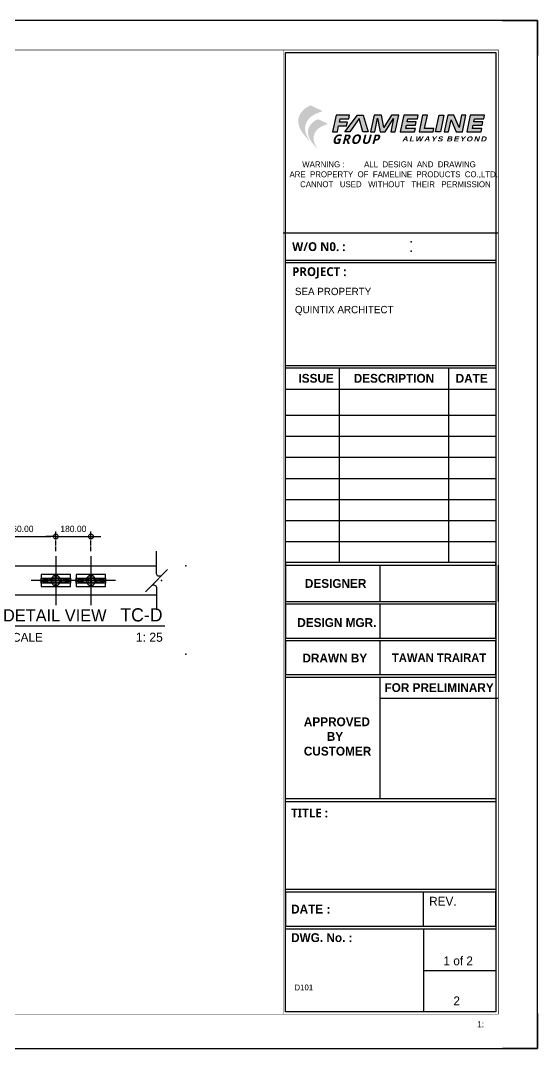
# Model space of a CAD drawing. Header units: millimetres. Extents: x -244126 to 368105, y -173968 to 259060.
# Drawn here: x 63915 to 66557, y 60626 to 65876 of the extents above; entities that cross this region are included whole.
import ezdxf
from ezdxf.enums import TextEntityAlignment as Align

# ---------------------------------------------------------------- set-up
doc = ezdxf.new("R2010")
doc.units = ezdxf.units.MM
doc.header["$MEASUREMENT"] = 0
for name, pattern in [('ACAD_ISO04W100', [30, 24, -3, 0, -3]), ('BORDER2', [22.225, 6.35, -3.175, 6.35, -3.175, 0, -3.175]), ('CENTER', [2, 1.25, -0.25, 0.25, -0.25]), ('HIDDEN', [9.525, 6.35, -3.175]), ('TA_GL_000.00010', [0.000275, 0.0001, -2.5e-05, 2.5e-05, -2.5e-05, 0.0001]), ('TA_HL_003.00000', [19.5, 10.65, -8.85])]:
    doc.linetypes.add(name, pattern=pattern)
for name, color, linetype in [('000 - D I M', 6, 'Continuous'), ('000 - GRID', 8, 'CENTER'), ('000 - H A T C H', 8, 'Continuous'), ('000 - H I D D E N', 7, 'Continuous'), ('000 - L I N E 0.1', 1, 'Continuous'), ('000 - SYMBOL CON', 1, 'Continuous'), ('000 - T E X T', 4, 'Continuous'), ('000 - TITLEBLOCK', 4, 'Continuous'), ('000 - WIPEOUT', 250, 'Continuous'), ('001 - ASCESSORIES', 1, 'Continuous'), ('002 - STRUCTURAL STEEL', 4, 'Continuous'), ('A03_SUN LOUVER', 7, 'Continuous')]:
    doc.layers.add(name, color=color, linetype=linetype)
doc.styles.add('Cetury Gothic', font='GOTHIC.TTF')
doc.styles.add('CORDIA', font='cordia.shx')
doc.styles.add('MtXpl_Century_Gothic', font='GOTHICB.TTF')
doc.styles.add('TA', font='Cordia New.ttf', dxfattribs={"height": 4.5})
doc.dimstyles.new('DIM C-C', dxfattribs={"dimtxt": 0.18, "dimasz": 0.1, "dimexe": 0.1, "dimexo": 0.1, "dimgap": 0.09, "dimtad": 1, "dimtoh": 1, "dimzin": 0, "dimdsep": 46, "dimtxsty": 'CORDIA', "dimblk": 'ORIGIN', "dimcen": 0.1, "dimdle": 0.1, "dimclrd": 40, "dimclre": 140, "dimclrt": 3, "dimadec": 0, "dimazin": 0, "dimtfac": 1, "dimtix": 1, "dimtmove": 2, "dimatfit": 3, "dimfxl": 1, "dimtolj": 1, "dimtzin": 0, "dimarcsym": 0})

# ---------------------------------------------------------------- blocks, each defined once
blk = doc.blocks.new('*U899')
at = {"color": 0}
blk.add_wipeout([(-75, 5220), (75, 5220), (75, 0), (-75, 0)], dxfattribs=at).dxf.layer = '000 - WIPEOUT'
at = {"layer": '002 - STRUCTURAL STEEL', "color": 0, "linetype": 'ByBlock'}
blk.add_lwpolyline([(-75, 5220), (75, 5220), (75, 0), (-75, 0)], close=True, dxfattribs=at)
blk = doc.blocks.new('000 - ASSCESSORIES_FAMELINE_AL.END_CAP_FOR_AF_150_TOP_VIEW')
at = {"layer": '000 - H A T C H'}
h = blk.add_hatch(dxfattribs=at)
h.set_pattern_fill('DOTS', color=8, scale=20)
h.set_pattern_definition([(0, (-55991.9054, -45153.6776), (0.625, 1.25), [0, -1.25])])
h.paths.add_polyline_path([(-22.1, 11.6, 0.045886), (-72.8, 2.9, 0.339294), (-75, 0), (0, 0), (0, 19, -0.414214), (-3.5, 22.5, -0.414214), (0, 26), (0, 30.4, 0.18442), (-7.3, 27.3)])
h.paths.add_polyline_path([(-21.5, 5, -1), (-28.5, 5, -1)], flags=16)
h.paths.add_polyline_path([(75, 0, 0.339294), (72.8, 2.9, 0.045886), (22.1, 11.6), (7.3, 27.3, 0.18442), (0, 30.4), (0, 26, -0.414214), (3.5, 22.5, -0.414214), (0, 19), (0, 0)])
h.paths.add_polyline_path([(-7.3, -27.3, 0.18442), (0, -30.4), (0, -26, -0.414214), (-3.5, -22.5, -0.414214), (0, -19), (0, 0), (-75, 0, 0.339294), (-72.8, -2.9, 0.045886), (-22.1, -11.6)])
h.paths.add_polyline_path([(0, -19, -0.414214), (3.5, -22.5, -0.414214), (0, -26), (0, -30.4, 0.18442), (7.3, -27.3), (22.1, -11.6, 0.045886), (72.8, -2.9, 0.339294), (75, 0), (0, 0)])
h.paths.add_polyline_path([(21.5, -5, -1), (28.5, -5, -1)], flags=16)
at = {"color": 250}
blk.add_lwpolyline([(-75, -30.4), (75, -30.4), (75, 30.4), (-75, 30.4)], close=True, dxfattribs=at)
at = {"layer": '000 - SYMBOL CON', "color": 250}
for p, q in [((-75, 0), (0, 0)), ((-75, 0), (0, 0)), ((0, 0), (0, 30.4)), ((0, 0), (0, 30.4)), ((75, 0), (0, 0)), ((0, 0), (0, -30.4)), ((75, 0), (0, 0)), ((0, 0), (0, -30.4))]:
    blk.add_line(p, q, dxfattribs=at)
at = {"layer": '001 - ASCESSORIES', "color": 0}
for points in [[(0, 30.4, 0.18442), (-7.3, 27.3), (-22.1, 11.6, 0.045886), (-72.8, 2.9, 0.339294), (-75, 0)], [(0, -30.4, -0.18442), (-7.3, -27.3), (-22.1, -11.6, -0.045886), (-72.8, -2.9, -0.339294), (-75, 0)], [(0, 30.4, -0.18442), (7.3, 27.3), (22.1, 11.6, -0.045886), (72.8, 2.9, -0.339294), (75, 0)], [(0, -30.4, 0.18442), (7.3, -27.3), (22.1, -11.6, 0.045886), (72.8, -2.9, 0.339294), (75, 0)]]:
    blk.add_lwpolyline(points, format="xyb", dxfattribs=at)
for centre in [(-25, 5), (0, 22.5), (0, -22.5), (25, -5)]:
    blk.add_circle(centre, 3.5, dxfattribs=at)
blk = doc.blocks.new('000 - FAMELINE_AL.SUN_LV_AF_150_CUT_VIEW')
at = {"layer": '000 - H A T C H'}
h = blk.add_hatch(dxfattribs=at)
h.set_pattern_fill('ANSI32', color=256, scale=0.1)
h.set_pattern_definition([(45, (-10310.8226, 5765.5874), (-0.67351921, 0.67351921), []), (45, (-10310.3736, 5765.5874), (-0.67351921, 0.67351921), [])])
edge = h.paths.add_edge_path(flags=16)
edge.add_arc((-0.8, -11.2), 0.3, 269.8359, 360)
edge.add_line((-0.5, -11.2), (-0.5, 11.2))
edge.add_arc((-0.8, 11.2), 0.3, 0, 90.1641)
edge.add_arc((0, -268.1), 279.6, 90.1641, 94.9125)
edge.add_arc((-23.9, 10), 0.5, 94.9125, 180)
edge.add_line((-24.4, 10), (-24.4, 8.2))
edge.add_arc((-23.9, 8.2), 0.5, 180, 250.8308)
edge.add_arc((-25, 5), 2.85, -44.534, 70.8308, ccw=False)
edge.add_arc((-23.4, 3.4), 0.6, 135.466, 315.466, ccw=False)
edge.add_arc((-25, 5), 1.65, 315.466, 584.534)
edge.add_arc((-26.6, 3.4), 0.6, -135.466, 44.534, ccw=False)
edge.add_arc((-25, 5), 2.85, 109.1692, 224.534, ccw=False)
edge.add_arc((-26.1, 8.2), 0.5, 289.1692, 360)
edge.add_line((-25.6, 8.2), (-25.6, 9.8))
edge.add_arc((-26.1, 9.8), 0.5, 0, 95.366)
edge.add_arc((0, -268.1), 279.6, 95.366, 105.0329)
edge.add_arc((-72, 0), 2, 105.0329, 254.9671)
edge.add_arc((0, 268.1), 279.6, 254.9671, 269.8359)
edge = h.paths.add_edge_path(flags=16)
edge.add_arc((23.9, -8.2), 0.5, 0, 70.8308)
edge.add_arc((25, -5), 2.85, 135.466, 250.8308, ccw=False)
edge.add_arc((23.4, -3.4), 0.6, -44.534, 135.466, ccw=False)
edge.add_arc((25, -5), 1.65, 135.466, 404.534)
edge.add_arc((26.6, -3.4), 0.6, 44.534, 224.534, ccw=False)
edge.add_arc((25, -5), 2.85, -70.8308, 44.534, ccw=False)
edge.add_arc((26.1, -8.2), 0.5, 109.1692, 180)
edge.add_line((25.6, -8.2), (25.6, -9.8))
edge.add_arc((26.1, -9.8), 0.5, 180, 275.366)
edge.add_arc((0, 268.1), 279.6, 275.366, 285.0329)
edge.add_arc((72, 0), 2, 285.0329, 434.9671)
edge.add_arc((0, -268.1), 279.6, 74.9671, 89.8359)
edge.add_arc((0.8, 11.2), 0.3, 89.8359, 180)
edge.add_line((0.5, 11.2), (0.5, -11.2))
edge.add_arc((0.8, -11.2), 0.3, 180, 270.1641)
edge.add_arc((0, 268.1), 279.6, 270.1641, 274.9125)
edge.add_arc((23.9, -10), 0.5, 274.9125, 360)
edge.add_line((24.4, -10), (24.4, -8.2))
edge = h.paths.add_edge_path()
edge.add_arc((72, 0), 3, 285.0329, 434.9671)
edge.add_arc((0, -268.1), 280.6, 74.9671, 105.0329)
edge.add_arc((-72, 0), 3, 105.0329, 254.9671)
edge.add_arc((0, 268.1), 280.6, 254.9671, 285.0329)
edge = h.paths.add_edge_path(flags=16)
edge.add_line((-0.5, 0), (0.5, 0))
h = blk.add_hatch(color=250, dxfattribs=at)
h.dxf.hatch_style = 1
edge = h.paths.add_edge_path()
edge.add_arc((72, 0), 3, 285.0329, 434.9671)
edge.add_arc((0, -268.1), 280.6, 74.9671, 105.0329)
edge.add_arc((-72, 0), 3, 105.0329, 254.9671)
edge.add_arc((0, 268.1), 280.6, 254.9671, 285.0329)
at = {"layer": '000 - H I D D E N', "color": 250, "linetype": 'HIDDEN'}
for p, q in [((-80.7, 0), (80.7, 0)), ((0, 17.4), (0, -17.4))]:
    blk.add_line(p, q, dxfattribs=at)
at = {"layer": '000 - H I D D E N', "color": 8, "linetype": 'HIDDEN'}
for p, q in [((0, -12.5), (-55.6, 5.9)), ((-55.4, -6), (0, 12.5)), ((55.4, -6), (0, 12.5)), ((0, -12.5), (55.6, 5.9))]:
    blk.add_line(p, q, dxfattribs=at)
at = {"layer": 'A03_SUN LOUVER', "color": 0}
blk.add_line((-0.5, 0), (0.5, 0), dxfattribs=at)
for points in [[(72.8, -2.9, 0.766871), (72.8, 2.9, 0.131944), (-72.8, 2.9, 0.766871), (-72.8, -2.9, 0.131944)], [(-0.8, -11.5, 0.415053), (-0.5, -11.2), (-0.5, 11.2, 0.415053), (-0.8, 11.5, 0.020722), (-23.9, 10.5, 0.389318), (-24.4, 10), (-24.4, 8.2, 0.319289), (-24.1, 7.7, -0.550692), (-23, 3, -1), (-23.8, 3.8, 2.386714), (-26.2, 3.8, -1), (-27, 3, -0.550692), (-25.9, 7.7, 0.319289), (-25.6, 8.2), (-25.6, 9.8, 0.441918), (-26.1, 10.3, 0.042205), (-72.5, 1.9, 0.766871), (-72.5, -1.9, 0.064968)], [(24.4, -8.2, 0.319289), (24.1, -7.7, -0.550692), (23, -3, -1), (23.8, -3.8, 2.386714), (26.2, -3.8, -1), (27, -3, -0.550692), (25.9, -7.7, 0.319289), (25.6, -8.2), (25.6, -9.8, 0.441918), (26.1, -10.3, 0.042205), (72.5, -1.9, 0.766871), (72.5, 1.9, 0.064968), (0.8, 11.5, 0.415053), (0.5, 11.2), (0.5, -11.2, 0.415053), (0.8, -11.5, 0.020722), (23.9, -10.5, 0.389318), (24.4, -10)]]:
    blk.add_lwpolyline(points, format="xyb", close=True, dxfattribs=at)
at = {"layer": 'Defpoints', "color": 250}
blk.add_lwpolyline([(75, -12.5), (-75, -12.5), (-75, 12.5), (75, 12.5)], close=True, dxfattribs=at)
blk = doc.blocks.new('*U894')
at = {"color": 3}
blk.add_point((0, -150), dxfattribs=at)
at = {"layer": '000 - GRID', "color": 0, "linetype": 'ByBlock'}
blk.add_line((0, 50), (0, -200), dxfattribs=at)
at = {"layer": '000 - GRID', "color": 0}
blk.add_point((0, 0), dxfattribs=at)
at = {"style": 'TA', "flags": 1}
blk.add_attdef('LOCATION', (6, 6), '', height=4.5, dxfattribs=at)
blk = doc.blocks.new('*U1624')
at = {"layer": '000 - GRID', "linetype": 'ByBlock', "rotation": 270}
blk.add_blockref('*U894', (75, 0), dxfattribs=at)
at = {"layer": '001 - ASCESSORIES', "color": 1}
blk.add_blockref('000 - ASSCESSORIES_FAMELINE_AL.END_CAP_FOR_AF_150_TOP_VIEW', (0, 0), dxfattribs=at)
at = {"layer": 'A03_SUN LOUVER', "color": 0}
blk.add_blockref('000 - FAMELINE_AL.SUN_LV_AF_150_CUT_VIEW', (0, 0), dxfattribs=at)
blk = doc.blocks.new('*U910')
at = {"color": 3}
blk.add_wipeout([(1.38, 1.01), (1.18, 0.93), (1.03, 0.8), (0.92, 0.62), (0.87, 0.42), (0.89, 0.22), (0.97, 0.03), (-0.97, 1.97), (-0.89, 1.79), (-0.87, 1.58), (-0.91, 1.38), (-1.02, 1.21), (-1.18, 1.08), (-1.37, 1.01), (-6, 1), (-6, -2), (6, -1.99), (6, 1.01)], dxfattribs=at).dxf.layer = '000 - WIPEOUT'
at = {"color": 250}
blk.add_lwpolyline([(6, 1.01), (6, 1.01)], dxfattribs=at)
at = {"color": 3}
blk.add_point((0, 0), dxfattribs=at)
at = {"layer": '000 - SYMBOL CON', "color": 0, "extrusion": (0, 0, -1)}
blk.add_line((2.27, -1.26), (-2.27, 3.27), dxfattribs=at)
at = {"layer": '000 - SYMBOL CON', "color": 0}
for p, q in [((-1.37, 1.01), (-6, 1)), ((1.38, 1.01), (6, 1.01))]:
    blk.add_line(p, q, dxfattribs=at)
at = {"layer": '000 - SYMBOL CON', "color": 0, "extrusion": (0, 0, -1)}
for centre, radius, start, end in [((1.5, 1.63), 0.634, 146.7272, 258.2728), ((-1.51, 0.38), 0.638, 326.68, 78.0794)]:
    blk.add_arc(centre, radius, start, end, dxfattribs=at)
blk = doc.blocks.new('_Origin')
at = {"color": 0, "linetype": 'ByBlock', "lineweight": -2}
blk.add_line((0, 0), (-1, 0), dxfattribs=at)
blk.add_circle((0, 0), 0.5, dxfattribs=at)
blk = doc.blocks.new('*D2159')
at = {"layer": '000 - D I M', "color": 140, "linetype": 'ACAD_ISO04W100', "lineweight": -2, "transparency": 16777216}
for p, q in [((63734.6, 63165.4), (63734.6, 63265.4)), ((64094.6, 63165.4), (64094.6, 63265.4))]:
    blk.add_line(p, q, dxfattribs=at)
at = {"layer": '000 - D I M', "color": 40, "lineweight": -2, "transparency": 16777216}
blk.add_line((63759.6, 63240.4), (64069.6, 63240.4), dxfattribs=at)
at = {"layer": 'Defpoints', "color": 0, "transparency": 16777216}
for p in [(64094.6, 63240.4), (63734.6, 63140.4), (64094.6, 63140.4)]:
    blk.add_point(p, dxfattribs=at)
at = {"layer": '000 - D I M', "color": 40, "lineweight": -2, "transparency": 16777216, "xscale": 25, "yscale": 25, "zscale": 25, "rotation": 180}
blk.add_blockref('_Origin', (63734.6, 63240.4), dxfattribs=at)
at = {"layer": '000 - D I M', "color": 40, "lineweight": -2, "transparency": 16777216, "xscale": 25, "yscale": 25, "zscale": 25}
blk.add_blockref('_Origin', (64094.6, 63240.4), dxfattribs=at)
at = {"layer": '000 - D I M', "color": 3, "transparency": 16777216, "insert": (63914.6, 63279.2), "char_height": 32.5, "attachment_point": 5, "style": 'CORDIA'}
blk.add_mtext('\\A1;360.00', dxfattribs=at)
blk = doc.blocks.new('*D2160')
at = {"layer": '000 - D I M', "color": 140, "linetype": 'ACAD_ISO04W100', "lineweight": -2, "transparency": 16777216}
for p, q in [((64094.6, 63165.4), (64094.6, 63265.4)), ((64274.6, 63165.4), (64274.6, 63265.4))]:
    blk.add_line(p, q, dxfattribs=at)
at = {"layer": '000 - D I M', "color": 40, "lineweight": -2, "transparency": 16777216}
for p, q in [((64069.6, 63240.4), (64044.6, 63240.4)), ((64094.6, 63240.4), (64274.6, 63240.4)), ((64299.6, 63240.4), (64324.6, 63240.4))]:
    blk.add_line(p, q, dxfattribs=at)
at = {"layer": 'Defpoints', "color": 0, "transparency": 16777216}
for p in [(64274.6, 63240.4), (64094.6, 63140.4), (64274.6, 63140.4)]:
    blk.add_point(p, dxfattribs=at)
at = {"layer": '000 - D I M', "color": 40, "lineweight": -2, "transparency": 16777216, "xscale": 25, "yscale": 25, "zscale": 25}
blk.add_blockref('_Origin', (64094.6, 63240.4), dxfattribs=at)
at = {"layer": '000 - D I M', "color": 40, "lineweight": -2, "transparency": 16777216, "xscale": 25, "yscale": 25, "zscale": 25, "rotation": 180}
blk.add_blockref('_Origin', (64274.6, 63240.4), dxfattribs=at)
at = {"layer": '000 - D I M', "color": 3, "transparency": 16777216, "insert": (64184.6, 63279.2), "char_height": 32.5, "attachment_point": 5, "style": 'CORDIA'}
blk.add_mtext('\\A1;180.00', dxfattribs=at)
blk = doc.blocks.new('*U916')
at = {"color": 4}
blk.add_line((-4.26, 5.7), (-38.31, 5.7), dxfattribs=at)
at = {"linetype": 'TA_GL_000.00010'}
blk.add_point((0, 18), dxfattribs=at)
blk.add_point((0, 0))
at = {"color": 4, "linetype": 'BORDER2', "style": 'Cetury Gothic'}
blk.add_text('SCALE', height=1.8, dxfattribs=at).set_placement((-37.12, 2.51))
at = {"color": 0, "style": 'TA'}
for tag, p in [('HEADING2', (-37.38, 10.65)), ('HEADING', (-37.38, 6.65))]:
    blk.add_attdef(tag, p, '', height=2.5, dxfattribs=at)
for tag, height, p in [('LO', 2.7, (-4.76, 6.65)), ('SC', 1.85, (-4.7, 2.51))]:
    blk.add_attdef(tag, text='', height=height, dxfattribs=at).set_placement(p, align=Align.RIGHT)
blk = doc.blocks.new('A$Cfd196da9')
at = {"color": 0, "linetype": 'ByBlock', "const_width": 0.1}
blk.add_lwpolyline([(-143.5, -98), (96.5, -98), (96.5, 99), (-143.5, 99)], close=True, dxfattribs=at)
blk = doc.blocks.new('A$C5e861bfc')
h = blk.add_hatch(color=3)
h.dxf.hatch_style = 1
h.set_gradient(color1=(51, 51, 51), color2=(132, 132, 132), tint=1, name='INVHEMISPHERICAL')
edge = h.paths.add_edge_path()
edge.add_spline(control_points=[(5.54, -18.72), (5.44, -18.58), (5.23, -18.29), (4.89, -17.68), (4.56, -16.94), (4.44, -16.06), (4.56, -15.27), (4.88, -14.53), (5.5, -13.73), (6.6, -13.02), (7.54, -12.69), (8.06, -12.5)], knot_values=[0, 0, 0, 0, 3.999368, 8.221458, 16.423435, 22.935826, 28.683381, 35.030362, 41.70231, 52.106571, 65.045306, 65.045306, 65.045306, 65.045306], degree=3, periodic=0)
edge.add_line((8.06, -12.5), (5.6, -11.32))
edge.add_spline(control_points=[(5.6, -11.32), (5.32, -11.46), (4.73, -11.74), (3.98, -12.38), (3.4, -13.13), (3.1, -13.98), (3.08, -14.86), (3.32, -15.84), (3.79, -16.71), (4.37, -17.47), (4.91, -18.12), (5.32, -18.51), (5.54, -18.72)], knot_values=[0, 0, 0, 0, 7.114643, 15.455222, 22.761373, 29.246418, 36.248595, 42.954952, 52.716962, 59.173886, 65.493194, 72.469008, 72.469008, 72.469008, 72.469008], degree=3, periodic=0)
edge = h.paths.add_edge_path(flags=16)
edge.add_spline(control_points=[(6.49, -12.96), (6.44, -12.94), (6.24, -12.87), (5.74, -12.84), (4.99, -12.89), (4.16, -13.03), (3.69, -13.32), (3.49, -13.44)], knot_values=[0, 0, 0, 0, 1.056476, 5.025479, 11.599149, 18.811417, 24.352285, 24.352285, 24.352285, 24.352285], degree=3, periodic=0)
edge.add_spline(control_points=[(3.49, -13.44), (3.5, -13.41), (3.52, -13.37), (3.6, -13.21), (3.67, -13.09), (3.86, -12.81), (3.99, -12.66), (4.27, -12.37), (4.44, -12.22), (4.7, -12.02), (4.78, -11.96), (4.97, -11.84), (5.06, -11.79), (5.27, -11.67), (5.38, -11.62), (5.53, -11.54), (5.56, -11.53), (5.6, -11.51)], knot_values=[0.636744, 0.636744, 0.636744, 0.636744, 1.528083, 1.528083, 5.150301, 5.150301, 9.845601, 9.845601, 15.15015, 15.15015, 17.802424, 17.802424, 20.454698, 20.454698, 23.491903, 23.491903, 24.373762, 24.373762, 24.373762, 24.373762], degree=3, periodic=0)
edge.add_line((5.6, -11.51), (7.62, -12.48))
edge.add_spline(control_points=[(7.62, -12.48), (7.51, -12.52), (7.39, -12.56), (7.01, -12.71), (6.75, -12.82), (6.49, -12.96)], knot_values=[3.151221, 3.151221, 3.151221, 3.151221, 5.963358, 5.963358, 12.618488, 12.618488, 12.618488, 12.618488], degree=3, periodic=0)
h = blk.add_hatch(color=253)
h.dxf.hatch_style = 1
edge = h.paths.add_edge_path()
edge.add_spline(control_points=[(5.6, -11.51), (5.56, -11.53), (5.53, -11.54), (5.38, -11.62), (5.27, -11.67), (5.06, -11.79), (4.97, -11.84), (4.78, -11.96), (4.7, -12.02), (4.44, -12.22), (4.27, -12.37), (3.99, -12.66), (3.86, -12.81), (3.67, -13.09), (3.6, -13.21), (3.52, -13.37), (3.5, -13.41), (3.49, -13.44)], knot_values=[0.636744, 0.636744, 0.636744, 0.636744, 1.518603, 1.518603, 4.555808, 4.555808, 7.208082, 7.208082, 9.860357, 9.860357, 15.164905, 15.164905, 19.860205, 19.860205, 23.482423, 23.482423, 24.373762, 24.373762, 24.373762, 24.373762], degree=3, periodic=0)
edge.add_spline(control_points=[(3.49, -13.44), (3.69, -13.32), (4.16, -13.03), (4.99, -12.89), (5.74, -12.84), (6.24, -12.87), (6.44, -12.94), (6.49, -12.96)], knot_values=[0, 0, 0, 0, 5.540868, 12.753135, 19.326806, 23.295809, 24.352285, 24.352285, 24.352285, 24.352285], degree=3, periodic=0)
edge.add_spline(control_points=[(6.49, -12.96), (6.75, -12.82), (7.01, -12.71), (7.39, -12.56), (7.51, -12.52), (7.62, -12.48)], knot_values=[3.151221, 3.151221, 3.151221, 3.151221, 9.806351, 9.806351, 12.618488, 12.618488, 12.618488, 12.618488], degree=3, periodic=0)
edge.add_line((7.62, -12.48), (5.6, -11.51))
edge = h.paths.add_edge_path()
edge.add_spline(control_points=[(7.13, -14.3), (7.11, -14.31), (7.08, -14.32), (6.96, -14.38), (6.86, -14.43), (6.69, -14.52), (6.61, -14.57), (6.47, -14.67), (6.39, -14.72), (6.18, -14.88), (6.05, -15), (5.81, -15.25), (5.71, -15.37), (5.55, -15.59), (5.49, -15.7), (5.42, -15.83), (5.41, -15.86), (5.4, -15.88)], knot_values=[0.636744, 0.636744, 0.636744, 0.636744, 1.518603, 1.518603, 4.555808, 4.555808, 7.208082, 7.208082, 9.860357, 9.860357, 15.164905, 15.164905, 19.860205, 19.860205, 23.482423, 23.482423, 24.373762, 24.373762, 24.373762, 24.373762], degree=3, periodic=0)
edge.add_spline(control_points=[(5.4, -15.88), (5.44, -15.86), (5.49, -15.83), (5.54, -15.8)], knot_values=[0, 0, 0, 0, 1.522018, 1.522018, 1.522018, 1.522018], degree=3, periodic=0)
edge.add_spline(control_points=[(5.54, -15.8), (5.63, -15.75), (5.72, -15.7), (5.82, -15.65)], knot_values=[1.522018, 1.522018, 1.522018, 1.522018, 4.566053, 4.566053, 4.566053, 4.566053], degree=3, periodic=0)
edge.add_spline(control_points=[(5.82, -15.65), (5.85, -15.64), (5.95, -15.59), (6.05, -15.56), (6.12, -15.54)], knot_values=[4.566053, 4.566053, 4.566053, 4.566053, 5.540868, 7.610089, 7.610089, 7.610089, 7.610089], degree=3, periodic=0)
edge.add_spline(control_points=[(6.12, -15.54), (6.22, -15.51), (6.33, -15.49), (6.43, -15.47)], knot_values=[7.610089, 7.610089, 7.610089, 7.610089, 10.654125, 10.654125, 10.654125, 10.654125], degree=3, periodic=0)
edge.add_spline(control_points=[(6.43, -15.47), (6.51, -15.46), (6.67, -15.44), (6.83, -15.43), (6.91, -15.42)], knot_values=[10.654125, 10.654125, 10.654125, 10.654125, 12.753135, 15.220178, 15.220178, 15.220178, 15.220178], degree=3, periodic=0)
edge.add_spline(control_points=[(6.91, -15.42), (7.05, -15.41), (7.21, -15.4), (7.38, -15.41), (7.39, -15.41)], knot_values=[15.220178, 15.220178, 15.220178, 15.220178, 19.326806, 19.786231, 19.786231, 19.786231, 19.786231], degree=3, periodic=0)
edge.add_spline(control_points=[(7.39, -15.41), (7.47, -15.41), (7.55, -15.41), (7.63, -15.43)], knot_values=[19.786231, 19.786231, 19.786231, 19.786231, 22.069258, 22.069258, 22.069258, 22.069258], degree=3, periodic=0)
edge.add_spline(control_points=[(7.63, -15.43), (7.67, -15.43), (7.73, -15.44), (7.78, -15.46), (7.79, -15.46)], knot_values=[22.069258, 22.069258, 22.069258, 22.069258, 23.295809, 23.591276, 23.591276, 23.591276, 23.591276], degree=3, periodic=0)
edge.add_spline(control_points=[(7.79, -15.46), (7.81, -15.47), (7.84, -15.48), (7.86, -15.49)], knot_values=[23.591276, 23.591276, 23.591276, 23.591276, 24.352285, 24.352285, 24.352285, 24.352285], degree=3, periodic=0)
edge.add_spline(control_points=[(7.86, -15.49), (8.08, -15.38), (8.3, -15.29), (8.61, -15.16), (8.7, -15.13), (8.8, -15.1)], knot_values=[3.151221, 3.151221, 3.151221, 3.151221, 9.806351, 9.806351, 12.618488, 12.618488, 12.618488, 12.618488], degree=3, periodic=0)
edge.add_line((8.8, -15.1), (7.13, -14.3))
h = blk.add_hatch(color=3)
h.dxf.hatch_style = 1
h.set_gradient(color1=(51, 51, 51), color2=(132, 132, 132), tint=1, name='INVHEMISPHERICAL')
edge = h.paths.add_edge_path()
edge.add_spline(control_points=[(7.08, -20.22), (7, -20.11), (6.83, -19.87), (6.55, -19.37), (6.28, -18.76), (6.18, -18.04), (6.28, -17.39), (6.55, -16.78), (7.06, -16.12), (7.96, -15.54), (8.73, -15.27), (9.16, -15.11)], knot_values=[0, 0, 0, 0, 3.28902, 6.761203, 13.506384, 18.862075, 23.588778, 28.808439, 34.295348, 42.851654, 53.492273, 53.492273, 53.492273, 53.492273], degree=3, periodic=0)
edge.add_line((9.16, -15.11), (7.13, -14.14))
edge.add_spline(control_points=[(7.13, -14.14), (6.91, -14.25), (6.42, -14.49), (5.8, -15.01), (5.32, -15.63), (5.08, -16.33), (5.06, -17.05), (5.26, -17.86), (5.65, -18.57), (6.13, -19.2), (6.57, -19.74), (6.9, -20.06), (7.08, -20.22)], knot_values=[0, 0, 0, 0, 5.850974, 12.71014, 18.718608, 24.051811, 29.810295, 35.325501, 43.35363, 48.663707, 53.86061, 59.597414, 59.597414, 59.597414, 59.597414], degree=3, periodic=0)
edge = h.paths.add_edge_path(flags=16)
edge.add_spline(control_points=[(6.12, -15.54), (6.05, -15.56), (5.95, -15.59), (5.85, -15.64), (5.82, -15.65)], knot_values=[4.566053, 4.566053, 4.566053, 4.566053, 6.635274, 7.610089, 7.610089, 7.610089, 7.610089], degree=3, periodic=0)
edge.add_spline(control_points=[(5.82, -15.65), (5.72, -15.7), (5.63, -15.75), (5.54, -15.8)], knot_values=[1.522018, 1.522018, 1.522018, 1.522018, 4.566053, 4.566053, 4.566053, 4.566053], degree=3, periodic=0)
edge.add_spline(control_points=[(5.54, -15.8), (5.49, -15.83), (5.44, -15.86), (5.4, -15.88)], knot_values=[0, 0, 0, 0, 1.522018, 1.522018, 1.522018, 1.522018], degree=3, periodic=0)
edge.add_spline(control_points=[(5.4, -15.88), (5.41, -15.86), (5.42, -15.83), (5.49, -15.7), (5.55, -15.59), (5.71, -15.37), (5.81, -15.25), (6.05, -15), (6.18, -14.88), (6.39, -14.72), (6.47, -14.67), (6.61, -14.57), (6.69, -14.52), (6.86, -14.43), (6.96, -14.38), (7.08, -14.32), (7.11, -14.31), (7.13, -14.3)], knot_values=[0.636744, 0.636744, 0.636744, 0.636744, 1.528083, 1.528083, 5.150301, 5.150301, 9.845601, 9.845601, 15.15015, 15.15015, 17.802424, 17.802424, 20.454698, 20.454698, 23.491903, 23.491903, 24.373762, 24.373762, 24.373762, 24.373762], degree=3, periodic=0)
edge.add_line((7.13, -14.3), (8.8, -15.1))
edge.add_spline(control_points=[(8.8, -15.1), (8.7, -15.13), (8.61, -15.16), (8.3, -15.29), (8.08, -15.38), (7.86, -15.49)], knot_values=[3.151221, 3.151221, 3.151221, 3.151221, 5.963358, 5.963358, 12.618488, 12.618488, 12.618488, 12.618488], degree=3, periodic=0)
edge.add_spline(control_points=[(7.86, -15.49), (7.84, -15.48), (7.81, -15.47), (7.79, -15.46)], knot_values=[23.591276, 23.591276, 23.591276, 23.591276, 24.352285, 24.352285, 24.352285, 24.352285], degree=3, periodic=0)
edge.add_spline(control_points=[(7.79, -15.46), (7.78, -15.46), (7.73, -15.44), (7.67, -15.43), (7.63, -15.43)], knot_values=[22.069258, 22.069258, 22.069258, 22.069258, 22.364725, 23.591276, 23.591276, 23.591276, 23.591276], degree=3, periodic=0)
edge.add_spline(control_points=[(7.63, -15.43), (7.55, -15.41), (7.47, -15.41), (7.39, -15.41)], knot_values=[19.786231, 19.786231, 19.786231, 19.786231, 22.069258, 22.069258, 22.069258, 22.069258], degree=3, periodic=0)
edge.add_spline(control_points=[(7.39, -15.41), (7.38, -15.41), (7.21, -15.4), (7.05, -15.41), (6.91, -15.42)], knot_values=[15.220178, 15.220178, 15.220178, 15.220178, 15.679604, 19.786231, 19.786231, 19.786231, 19.786231], degree=3, periodic=0)
edge.add_spline(control_points=[(6.91, -15.42), (6.83, -15.43), (6.67, -15.44), (6.51, -15.46), (6.43, -15.47)], knot_values=[10.654125, 10.654125, 10.654125, 10.654125, 13.121167, 15.220178, 15.220178, 15.220178, 15.220178], degree=3, periodic=0)
edge.add_spline(control_points=[(6.43, -15.47), (6.33, -15.49), (6.22, -15.51), (6.12, -15.54)], knot_values=[7.610089, 7.610089, 7.610089, 7.610089, 10.654125, 10.654125, 10.654125, 10.654125], degree=3, periodic=0)
h = blk.add_hatch(color=3)
h.dxf.hatch_style = 1
h.paths.add_polyline_path([(10.09, -16.74), (11.08, -16.74), (11.34, -15.48), (12.98, -15.48), (13.13, -14.78), (11.49, -14.78), (11.64, -14.07), (13.4, -14.07), (13.56, -13.35), (10.81, -13.35)])
h.paths.add_polyline_path([(12.64, -16.74), (13.64, -16.74), (15.55, -14), (16.27, -16.74), (17.37, -16.74), (16.33, -13.35), (15.17, -13.35)])
h.paths.add_polyline_path([(19.3, -13.97), (19.86, -16.74), (20.86, -16.74), (22.59, -13.98), (22, -16.74), (22.91, -16.74), (23.63, -13.35), (22.16, -13.35), (20.58, -15.88), (20.1, -13.35), (18.59, -13.35), (17.87, -16.74), (18.71, -16.74)])
h.paths.add_polyline_path([(23.95, -16.74), (26.88, -16.74), (27.03, -16.02), (25.1, -16.02), (25.24, -15.36), (27.06, -15.36), (27.2, -14.69), (25.38, -14.69), (25.51, -14.07), (27.45, -14.07), (27.6, -13.35), (24.67, -13.35)])
h.paths.add_polyline_path([(27.79, -16.74), (30.67, -16.74), (30.82, -16.02), (28.91, -16.02), (29.48, -13.35), (28.51, -13.35)])
h.paths.add_polyline_path([(31.18, -16.74), (32.14, -16.74), (32.86, -13.35), (31.9, -13.35)])
h.paths.add_polyline_path([(32.92, -16.74), (33.8, -16.74), (34.32, -14.3), (35.35, -16.74), (36.65, -16.74), (37.37, -13.35), (36.5, -13.35), (35.98, -15.83), (34.93, -13.35), (33.64, -13.35)])
h.paths.add_polyline_path([(37.55, -16.74), (40.48, -16.74), (40.63, -16.02), (38.7, -16.02), (38.84, -15.36), (40.66, -15.36), (40.8, -14.69), (38.98, -14.69), (39.11, -14.07), (41.05, -14.07), (41.2, -13.35), (38.27, -13.35)])
at = {"color": 3, "linetype": 'Continuous'}
for p, q in [((0, -37.38), (44, -37.38)), ((11.47, -65.02), (11.47, -104.74)), ((33.82, -65.02), (33.82, -104.74)), ((0.5, -69.32), (43.5, -69.32)), ((0.5, -105.27), (0.5, -112.72)), ((19.76, -105.27), (19.76, -112.72)), ((44, -112.72), (44, -105.27)), ((0.5, -112.72), (43.5, -112.72)), ((19.76, -113.26), (19.76, -120.17)), ((19.76, -120.71), (19.76, -127.62)), ((19.76, -128.16), (19.76, -153.01)), ((19.76, -132.46), (44, -132.46)), ((28.7, -179.01), (28.7, -172.1)), ((28.7, -179.54), (28.7, -196.46)), ((28.7, -188.07), (43.5, -188.07))]:
    blk.add_line(p, q, dxfattribs=at)
at = {"color": 8, "linetype": 'Continuous'}
for p, q in [((0.5, -74.63), (43.5, -74.63)), ((0.5, -78.93), (43.5, -78.93)), ((0.5, -83.23), (43.5, -83.23)), ((0.5, -87.53), (43.5, -87.53)), ((0.5, -91.83), (43.5, -91.83)), ((0.5, -96.14), (43.5, -96.14)), ((0.5, -100.44), (43.5, -100.44))]:
    blk.add_line(p, q, dxfattribs=at)
at = {"color": 3}
for points in [[(13.56, -13.35), (10.81, -13.35), (10.09, -16.74), (11.08, -16.74), (11.34, -15.48), (12.98, -15.48), (13.13, -14.78), (11.49, -14.78), (11.64, -14.07), (13.4, -14.07), (13.56, -13.35)], [(12.64, -16.74), (15.17, -13.35), (16.33, -13.35), (17.37, -16.74), (16.27, -16.74), (15.55, -14), (13.64, -16.74), (12.64, -16.74)], [(17.87, -16.74), (18.71, -16.74), (19.3, -13.97), (19.86, -16.74), (20.86, -16.74), (22.59, -13.98), (22, -16.74), (22.91, -16.74), (23.63, -13.35), (22.16, -13.35), (20.58, -15.88), (20.1, -13.35), (18.59, -13.35), (17.87, -16.74)], [(29.48, -13.35), (28.51, -13.35), (27.79, -16.74), (30.67, -16.74), (30.82, -16.02), (28.91, -16.02), (29.48, -13.35)], [(31.9, -13.35), (32.86, -13.35), (32.14, -16.74), (31.18, -16.74), (31.9, -13.35)], [(32.92, -16.74), (33.8, -16.74), (34.32, -14.3), (35.35, -16.74), (36.65, -16.74), (37.37, -13.35), (36.5, -13.35), (35.98, -15.83), (34.93, -13.35), (33.64, -13.35), (32.92, -16.74)]]:
    blk.add_lwpolyline(points, dxfattribs=at)
for points in [[(25.51, -14.07), (27.45, -14.07), (27.6, -13.35), (24.67, -13.35), (23.95, -16.74), (26.88, -16.74), (27.03, -16.02), (25.1, -16.02), (25.24, -15.36), (27.06, -15.36), (27.2, -14.69), (25.38, -14.69)], [(39.11, -14.07), (41.05, -14.07), (41.2, -13.35), (38.27, -13.35), (37.55, -16.74), (40.48, -16.74), (40.63, -16.02), (38.7, -16.02), (38.84, -15.36), (40.66, -15.36), (40.8, -14.69), (38.98, -14.69)]]:
    blk.add_lwpolyline(points, close=True, dxfattribs=at)
at = {"color": 3, "linetype": 'Continuous'}
for points in [[(0.5, -42.94), (43.5, -42.94), (43.5, -43.48), (0.5, -43.48)], [(0.5, -64.48), (43.5, -64.48), (43.5, -65.02), (0.5, -65.02)], [(0.5, -105.27), (43.5, -105.27), (43.5, -104.74), (0.5, -104.74)], [(0.5, -120.17), (43.5, -120.17), (43.5, -113.26), (0.5, -113.26)], [(0.5, -127.62), (43.5, -127.62), (43.5, -120.71), (0.5, -120.71)], [(0.5, -128.16), (43.5, -128.16), (43.5, -153.01), (0.5, -153.01)], [(0.5, -153.55), (43.5, -153.55), (43.5, -171.56), (0.5, -171.56)], [(0.5, -179.01), (43.5, -179.01), (43.5, -172.1), (0.5, -172.1)], [(0.5, -179.54), (43.5, -179.54), (43.5, -196.5), (0.5, -196.5)]]:
    blk.add_lwpolyline(points, close=True, dxfattribs=at)
at = {"layer": '000 - T E X T', "color": 3, "const_width": 0.1}
blk.add_lwpolyline([(0, -197), (44, -197), (44, 0), (0, 0)], close=True, dxfattribs=at)
at = {"color": 4, "style": 'Cetury Gothic'}
for s, p in [(' WARNING :         ALL  DESIGN  AND  DRAWING', (3.45, -23.97)), ('ARE  PROPERTY  OF  FAMELINE  PRODUCTS  CO.,LTD.', (1.3, -26.01)), (' CANNOT   USED   WITHOUT   THEIR   PERMISSION', (3.03, -28.04))]:
    blk.add_text(s, height=1.2, dxfattribs=at).set_placement(p)
at = {"color": 4, "linetype": 'BORDER2', "style": 'MtXpl_Century_Gothic'}
blk.add_text('TAWAN TRAIRAT', height=1.7201, dxfattribs=at).set_placement((31.88, -124.17), align=Align.MIDDLE_CENTER)
at = {"color": 2, "attachment_point": 1, "style": 'Cetury Gothic'}
for s, width, insert, char_height in [('{\\f@Meiryo UI|b1|i1|c0|p34;\\T1.1;GROUP}', 12.1049, (9.96, -17.28), 1.9183), ('{\\fArial Black|b0|i1|c0|p34;\\T1.2;ALWAYS BEYOND}', 19.6239, (24.32, -17.67), 1.0231)]:
    blk.add_mtext_dynamic_manual_height_columns(s, width=width, gutter_width=3.2, heights=[0], dxfattribs=dict(at, insert=insert, char_height=char_height))
at = {"color": 4, "char_height": 1.8, "style": 'Cetury Gothic'}
for s, insert, attachment_point in [('{\\f@Malgun Gothic|b1|i0|c0|p34;W/O N0. :}', (1.84, -39.29), 1), ('{\\f@Malgun Gothic|b1|i0|c0|p34;PROJECT :}', (1.84, -44.4), 1), ('{\\fCentury Gothic|b1|i0|c0|p34;ISSUE}', (6.74, -66.19), 2), ('{\\fCentury Gothic|b1|i0|c0|p34;DESCRIPTION}', (22.65, -66.19), 2), ('{\\fCentury Gothic|b1|i0|c0|p34;DATE}', (38.55, -66.19), 2), ('{\\fCentury Gothic|b1|i0|c0|p34;DESIGNER}', (4.44, -108.1), 1), ('{\\fCentury Gothic|b1|i0|c0|p34;DESIGN MGR.}', (2.88, -116.09), 1), ('{\\fCentury Gothic|b1|i0|c0|p34;DRAWN BY}', (3.94, -123.34), 1), ('{\\fCentury Gothic|b1|i0|c0|p34;FOR PRELIMINARY}', (31.88, -129.38), 2), ('{\\fCentury Gothic|b1|i0|c0|p34;APPROVED\\P       BY\\PCUSTOMER}', (4.23, -136.36), 1), ('{\\f@Malgun Gothic|b1|i0|c0|p34;TITLE :}', (1.62, -155), 1), ('REV.', (29.85, -173.02), 1), ('{\\fCentury Gothic|b1|i0|c0|p34;DATE :}', (1.62, -174.64), 1), ('{\\fCentury Gothic|b1|i0|c0|p34;DWG. No. :}', (1.62, -180.46), 1)]:
    blk.add_mtext(s, dxfattribs=dict(at, insert=insert, attachment_point=attachment_point))
blk = doc.blocks.new('*U1681')
for p in [(6778.8, 4119.2), (6778.8, 4072.8)]:
    blk.add_point(p)
at = {"layer": '000 - L I N E 0.1', "color": 21, "linetype": 'Continuous'}
for points in [[(7247, 5250), (7425, 5250), (7425, 5072)], [(7425, 178), (7425, 0), (7247, 0)]]:
    blk.add_lwpolyline(points, dxfattribs=at)
at = {"layer": '000 - T E X T', "color": 3, "const_width": 2.5}
blk.add_lwpolyline([(7225, 175), (6125, 175), (6125, 5100), (7225, 5100)], close=True, dxfattribs=at)
at = {"layer": '000 - T E X T', "color": 3}
blk.add_lwpolyline([(7212.5, 187.5), (6137.5, 187.5), (6137.5, 5087.5), (7212.5, 5087.5)], close=True, dxfattribs=at)
at = {"layer": '000 - TITLEBLOCK', "color": 250}
blk.add_lwpolyline([(0, 0), (7425, 0), (7425, 5250), (0, 5250)], close=True, dxfattribs=at)
at = {"xscale": 25, "yscale": 25, "zscale": 25}
blk.add_blockref('A$C5e861bfc', (6125, 5100), dxfattribs=at)
at = {"layer": '000 - T E X T', "color": 3, "xscale": 25, "yscale": 25, "zscale": 25}
blk.add_blockref('A$Cfd196da9', (3712.5, 2625), dxfattribs=at)
at = {"color": 4, "style": 'Cetury Gothic'}
blk.add_text(' 1:', height=31.27, dxfattribs=at).set_placement((7104.9, 108))
at = {"color": 4, "style": 'TA'}
blk.add_attdef('PAPER_SIZE', text='', height=31.3, dxfattribs=at).set_placement((7107.5, 124.7), align=Align.MIDDLE_RIGHT)
blk.add_attdef('SCALE_SIZE', text='', height=31.3, dxfattribs=at).set_placement((7168.9, 125.3), align=Align.MIDDLE_LEFT)
at = {"layer": '000 - T E X T', "color": 250, "style": 'TA'}
for tag, height, p in [('SUPERLINK', 25, (215.8, 5197.1)), ('NAMEFILE', 25, (215.8, 5147.1)), ('SC', 500, (42, 4690.1))]:
    blk.add_attdef(tag, text='', height=height, dxfattribs=at).set_placement(p, align=Align.MIDDLE_LEFT)
at = {"layer": '000 - T E X T', "color": 4, "style": 'TA'}
for tag, height, p in [('PRELIM_NAME_JOB_1', 25, (6558.3, 4127.4)), ('PRELIM_NAME_JOB_2', 25, (6558.3, 4072.8)), ('PRELIM_NAME_PROJECT_1', 37.5, (6185.1, 3866.4)), ('PRELIM_NAME_PROJECT_2', 37.5, (6185.1, 3773.9)), ('PRELIM_NAME_PROJECT_3', 37.5, (6185.1, 3681.4)), ('PRELIM_NAME_TITLE_3', 30, (6193.8, 924.9)), ('DRAWING_NO1', 30, (6182.6, 411.4)), ('DRAWING_NO2', 30, (6182.6, 311.4)), ('PRELIM_NAME_TITLE_1', 1.2, (247.8, 43.7)), ('PRELIM_NAME_TITLE_2', 1.2, (247.8, 40.3))]:
    blk.add_attdef(tag, text='', height=height, dxfattribs=at).set_placement(p, align=Align.MIDDLE_LEFT)
at = {"layer": '000 - T E X T', "color": 4, "style": 'Cetury Gothic'}
for tag, p in [('SHEET_NO.', (7019.7, 425)), ('TOTAL_SHEET_NO.', (7012.1, 220.5))]:
    blk.add_attdef(tag, text='', height=45, dxfattribs=at).set_placement(p, align=Align.CENTER)
at = {"layer": '000 - T E X T', "color": 4, "style": 'TA'}
blk.add_attdef('NAME_REMARK', (691.1, 216.3), '', height=50, dxfattribs=at)

msp = doc.modelspace()

# ---------------------------------------------------------------- block references
at = {"color": 3, "rotation": 270}
msp.add_blockref('*U899', (59414.63716, 63015.40292), dxfattribs=at)

# ---------------------------------------------------------------- dimensions: what is measured, and where the dimension line sits
at = {"layer": '000 - D I M', "color": 3}
for base, p1, p2, picture, middle in [((64094.63716, 63240.40292), (63734.63716, 63140.40292), (64094.63716, 63140.40292), '*D2159', (63914.63716, 63279.15292)), ((64274.63716, 63240.40292), (64094.63716, 63140.40292), (64274.63716, 63140.40292), '*D2160', (64184.63716, 63279.15292))]:
    dim = msp.add_linear_dim(base=base, p1=p1, p2=p2, dimstyle='DIM C-C', override={"dimscale": 250, "dimtxt": 0.13}, dxfattribs=at)
    dim.commit()
    dim.dimension.update_dxf_attribs({"geometry": picture, "text_midpoint": middle})

# ---------------------------------------------------------------- next in the draw order: block references
at = {"color": 3}
for p in [(64094.63716, 63015.40292), (64274.63716, 63015.40292)]:
    msp.add_blockref('*U1624', p, dxfattribs=at)
at = {"layer": '000 - GRID', "linetype": 'ByBlock'}
for p in [(64094.63716, 63090.40292), (64274.63716, 63090.40292)]:
    msp.add_blockref('*U894', p, dxfattribs=at)
at = {"layer": '000 - SYMBOL CON', "color": 2, "xscale": 25, "yscale": 25, "zscale": 25, "rotation": 90}
msp.add_blockref('*U910', (64634.63716, 63015.40292), dxfattribs=at)

# ---------------------------------------------------------------- next in the draw order: block references
at = {"color": 2, "linetype": 'TA_HL_003.00000'}
ref = msp.add_blockref('*U1681', (59132.34413, 60625.84316), dxfattribs=at)
ref.add_attrib('DRAWING_NO2', 'D101', dxfattribs={"layer": '000 - T E X T', "color": 4, "height": 30, "style": 'TA'}).set_placement((65314.98001, 60937.27436), align=Align.MIDDLE_LEFT)
ref.add_attrib('SHEET_NO.', '1 of 2', dxfattribs={"layer": '000 - T E X T', "color": 4, "height": 45, "style": 'Cetury Gothic'}).set_placement((66152.08091, 61050.81495), align=Align.CENTER)
ref.add_attrib('TOTAL_SHEET_NO.', '2', dxfattribs={"layer": '000 - T E X T', "color": 4, "height": 45, "style": 'Cetury Gothic'}).set_placement((66144.41716, 60846.34118), align=Align.CENTER)
ref.add_attrib('PRELIM_NAME_PROJECT_1', 'SEA PROPERTY', dxfattribs={"layer": '000 - T E X T', "color": 4, "height": 37.5, "style": 'TA'}).set_placement((65317.426, 64492.2214), align=Align.MIDDLE_LEFT)
ref.add_attrib('PRELIM_NAME_PROJECT_2', 'QUINTIX ARCHITECT', dxfattribs={"layer": '000 - T E X T', "color": 4, "height": 37.5, "style": 'TA'}).set_placement((65317.426, 64399.7214), align=Align.MIDDLE_LEFT)
at = {"layer": '000 - T E X T', "xscale": 25, "yscale": 25, "zscale": 25}
msp.add_blockref('*U916', (64759.50362, 62640.40292), dxfattribs=at).add_auto_attribs({'HEADING': 'DETAIL VIEW', 'LO': 'TC-D', 'SC': '1: 25'})

doc.saveas('drawing.dxf')
